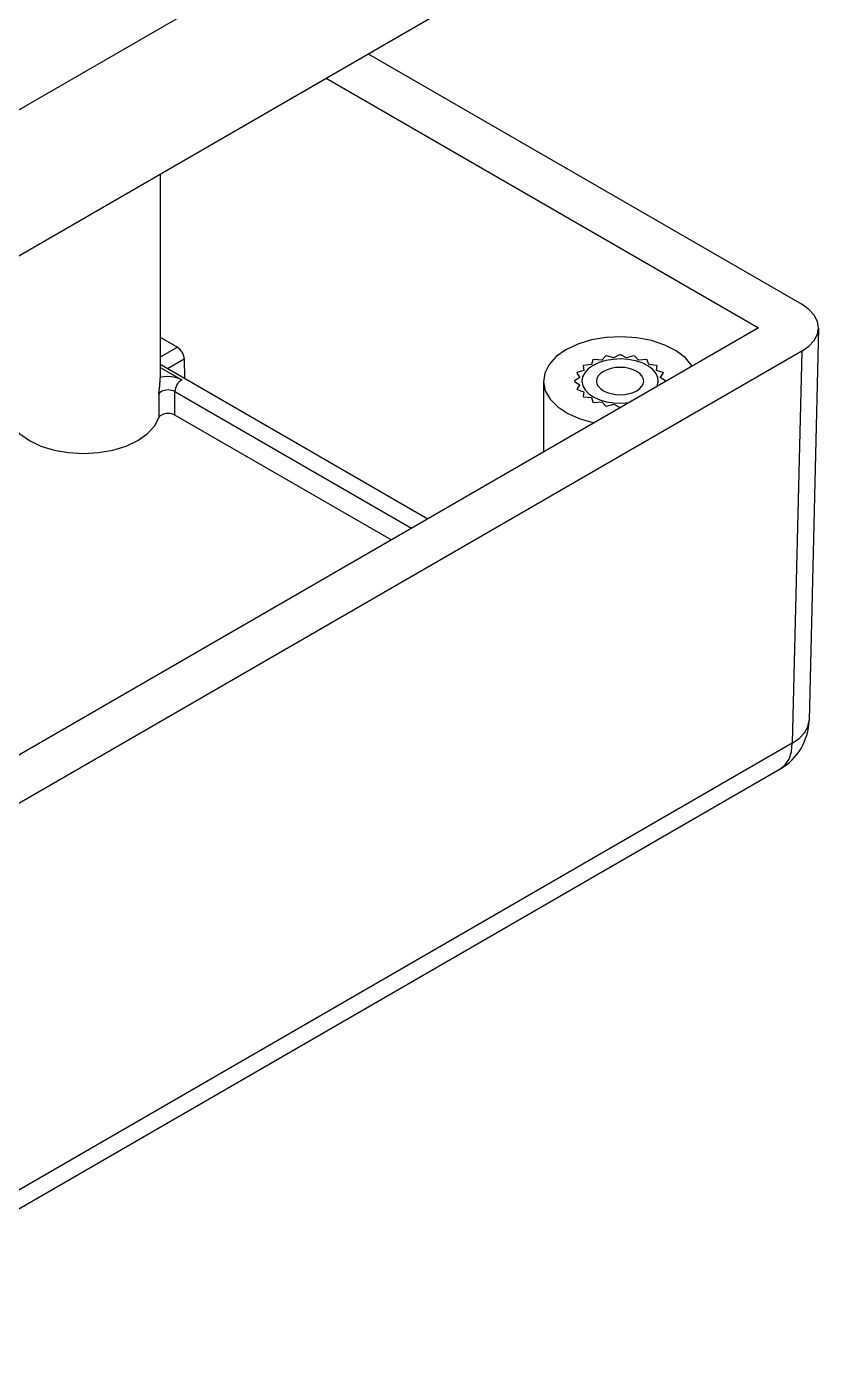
# Model space of a CAD drawing. Extents: x 13 to 546, y 6 to 425.
# Drawn here: x 450.7 to 492, y 274.7 to 343.7 of the extents above; entities that cross this region are included whole.
import ezdxf

# ---------------------------------------------------------------- set-up
doc = ezdxf.new("R2010")
doc.units = 0
doc.layers.add('VISIBLE__ANSI_', color=7, linetype='CONTINUOUS')
doc.layers.add('VISIBLE_NARROW__ANSI_', color=7, linetype='CONTINUOUS')

msp = doc.modelspace()

# ---------------------------------------------------------------- linework, layer by layer
at = {"layer": 'VISIBLE__ANSI_'}
for p, q in [((438.097, 324.742), (491.131, 355.361)), ((468.503, 342.297), (491.131, 329.233)), ((466.311, 341.031), (488.868, 328.008)), ((457.654, 336.033), (457.654, 325.395)), ((488.868, 328.008), (435.976, 297.471)), ((457.654, 327.512), (458.548, 326.996)), ((492.009, 327.984), (491.514, 307.523)), ((491.131, 326.783), (438.097, 296.165)), ((457.69, 326.092), (457.654, 326.111)), ((457.69, 326.092), (471.62, 318.05)), ((458.906, 326.387), (458.919, 325.383)), ((479.751, 326.051), (479.718, 326.025)), ((479.718, 326.025), (479.766, 325.788)), ((480.156, 326.098), (479.751, 326.051)), ((480.237, 326.332), (480.156, 326.098)), ((480.282, 326.351), (480.237, 326.332)), ((480.693, 326.323), (480.282, 326.351)), ((480.895, 326.531), (480.693, 326.323)), ((480.949, 326.541), (480.895, 326.531)), ((481.324, 326.441), (480.949, 326.541)), ((481.627, 326.603), (481.324, 326.441)), ((481.684, 326.603), (481.627, 326.603)), ((481.987, 326.441), (481.684, 326.603)), ((482.362, 326.541), (481.987, 326.441)), ((482.416, 326.531), (482.362, 326.541)), ((482.618, 326.323), (482.416, 326.531)), ((483.028, 326.351), (482.618, 326.323)), ((483.074, 326.332), (483.028, 326.351)), ((483.155, 326.098), (483.074, 326.332)), ((483.56, 326.051), (483.155, 326.098)), ((483.545, 325.788), (483.593, 326.025)), ((483.593, 326.025), (483.56, 326.051)), ((479.561, 325.424), (479.281, 325.248)), ((479.406, 325.671), (479.388, 325.64)), ((479.388, 325.64), (479.561, 325.424)), ((479.766, 325.788), (479.406, 325.671)), ((483.905, 325.671), (483.545, 325.788)), ((483.75, 325.424), (483.923, 325.64)), ((484.03, 325.248), (483.75, 325.424)), ((483.923, 325.64), (483.905, 325.671)), ((477.655, 325.232), (477.655, 321.535)), ((479.281, 325.248), (479.281, 325.216)), ((479.281, 325.216), (479.561, 325.04)), ((479.561, 325.04), (479.388, 324.824)), ((479.388, 324.824), (479.406, 324.793)), ((479.406, 324.793), (479.766, 324.676)), ((479.766, 324.676), (479.718, 324.439)), ((484.017, 325.207), (484.03, 325.216)), ((484.03, 325.216), (484.03, 325.248)), ((479.718, 324.439), (479.751, 324.413)), ((479.751, 324.413), (480.156, 324.366)), ((480.156, 324.366), (480.237, 324.132)), ((480.237, 324.132), (480.282, 324.113)), ((480.282, 324.113), (480.693, 324.141)), ((480.693, 324.141), (480.895, 323.933)), ((480.895, 323.933), (480.949, 323.923)), ((480.949, 323.923), (481.324, 324.023)), ((481.324, 324.023), (481.627, 323.861)), ((469.705, 316.945), (458.421, 323.459)), ((481.627, 323.861), (481.684, 323.861)), ((481.684, 323.861), (481.698, 323.869)), ((437.476, 274.664), (490.015, 304.998))]:
    msp.add_line(p, q, dxfattribs=at)
for points in [[(491.131, 326.783), (491.504, 327.046), (491.781, 327.345), (491.952, 327.67), (492.01, 328.008), (491.952, 328.346), (491.781, 328.671), (491.504, 328.97), (491.131, 329.233)], [(485.418, 326.016), (485.071, 326.434), (484.587, 326.803), (483.984, 327.11), (483.288, 327.34), (482.526, 327.486), (481.729, 327.541), (480.93, 327.503), (480.159, 327.374), (479.449, 327.158), (478.827, 326.865), (478.319, 326.506), (477.946, 326.096), (477.722, 325.651), (477.656, 325.189), (477.751, 324.729), (478.004, 324.289), (478.403, 323.887), (478.934, 323.54), (479.574, 323.26), (480.297, 323.06)], [(458.906, 326.387), (458.899, 326.47), (458.878, 326.557), (458.844, 326.646), (458.799, 326.733), (458.745, 326.814), (458.684, 326.887), (458.617, 326.948), (458.548, 326.996)], [(483.594, 324.963), (483.648, 325.19), (483.623, 325.419), (483.52, 325.64), (483.343, 325.845), (483.099, 326.026), (482.798, 326.175), (482.452, 326.287), (482.074, 326.357), (481.679, 326.383), (481.284, 326.363), (480.904, 326.298), (480.553, 326.191), (480.246, 326.046), (479.994, 325.869), (479.809, 325.666), (479.696, 325.446), (479.662, 325.218), (479.706, 324.99), (479.827, 324.772), (480.021, 324.572), (480.28, 324.399), (480.593, 324.258), (480.948, 324.156), (481.331, 324.096), (481.728, 324.082), (482.121, 324.113)], [(449.731, 323.312), (449.959, 322.878), (450.328, 322.479), (450.826, 322.129), (451.432, 321.842), (452.123, 321.629), (452.874, 321.497), (453.654, 321.453), (454.434, 321.497), (455.185, 321.629), (455.876, 321.842), (456.482, 322.129), (456.98, 322.479), (457.349, 322.878), (457.577, 323.312)], [(458.421, 323.459), (458.345, 323.495), (458.259, 323.522), (458.165, 323.538), (458.068, 323.544), (457.97, 323.538), (457.876, 323.522), (457.79, 323.495), (457.714, 323.459), (457.652, 323.416), (457.606, 323.366), (457.577, 323.312)]]:
    msp.add_lwpolyline(points, dxfattribs=at)
at = {"layer": 'VISIBLE__ANSI_', "flags": 128}
msp.add_lwpolyline([(457.577, 324.536), (457.581, 324.566), (457.585, 324.597), (457.589, 324.63), (457.594, 324.664), (457.598, 324.698), (457.602, 324.733), (457.606, 324.769), (457.61, 324.806), (457.614, 324.843), (457.618, 324.88), (457.622, 324.917), (457.626, 324.954), (457.629, 324.991), (457.633, 325.029), (457.636, 325.068), (457.639, 325.107), (457.642, 325.146), (457.645, 325.185), (457.648, 325.224), (457.65, 325.262), (457.652, 325.298), (457.653, 325.333), (457.654, 325.365), (457.654, 325.395)], dxfattribs=at)
at = {"layer": 'VISIBLE__ANSI_'}
msp.add_lwpolyline([(480.424, 325.232), (480.447, 325.093), (480.517, 324.96), (480.631, 324.837), (480.784, 324.729), (480.971, 324.641), (481.184, 324.575), (481.415, 324.534), (481.655, 324.521), (481.896, 324.534), (482.127, 324.575), (482.34, 324.641), (482.527, 324.729), (482.68, 324.837), (482.794, 324.96), (482.864, 325.093), (482.887, 325.232), (482.864, 325.371), (482.794, 325.504), (482.68, 325.627), (482.527, 325.735), (482.34, 325.823), (482.127, 325.889), (481.896, 325.93), (481.655, 325.943), (481.415, 325.93), (481.184, 325.889), (480.971, 325.823), (480.784, 325.735), (480.631, 325.627), (480.517, 325.504), (480.447, 325.371)], close=True, dxfattribs=at)
msp.add_arc((488.515, 307.596), 3, 300, 358.61454, dxfattribs=at)
at = {"layer": 'VISIBLE_NARROW__ANSI_'}
for p, q in [((438.097, 332.345), (490.905, 362.834)), ((458.548, 326.996), (457.654, 326.48)), ((491.131, 326.783), (490.636, 306.337)), ((458.043, 325.888), (458.906, 326.387)), ((457.654, 325.944), (458.775, 325.297)), ((458.421, 324.684), (470.766, 317.557)), ((458.421, 323.459), (458.421, 324.684)), ((457.577, 324.536), (457.577, 323.312)), ((490.636, 306.337), (438.097, 276.003))]:
    msp.add_line(p, q, dxfattribs=at)
for points in [[(458.775, 325.297), (458.618, 325.37), (458.44, 325.424), (458.246, 325.456), (458.045, 325.466), (457.845, 325.451), (457.654, 325.414)], [(458.775, 325.297), (458.706, 325.249), (458.639, 325.187), (458.578, 325.114), (458.525, 325.033), (458.481, 324.945), (458.448, 324.856), (458.428, 324.768), (458.421, 324.684)], [(458.421, 324.684), (458.345, 324.72), (458.259, 324.747), (458.165, 324.763), (458.068, 324.769), (457.97, 324.763), (457.876, 324.747), (457.79, 324.72), (457.714, 324.684), (457.652, 324.64), (457.606, 324.591), (457.577, 324.536)], [(490.636, 306.337), (491.003, 306.588), (491.278, 306.877), (491.451, 307.193), (491.514, 307.523)], [(490.015, 304.998), (490.275, 305.212), (490.469, 305.514), (490.591, 305.894), (490.636, 306.337)]]:
    msp.add_lwpolyline(points, dxfattribs=at)

doc.saveas('drawing.dxf')
